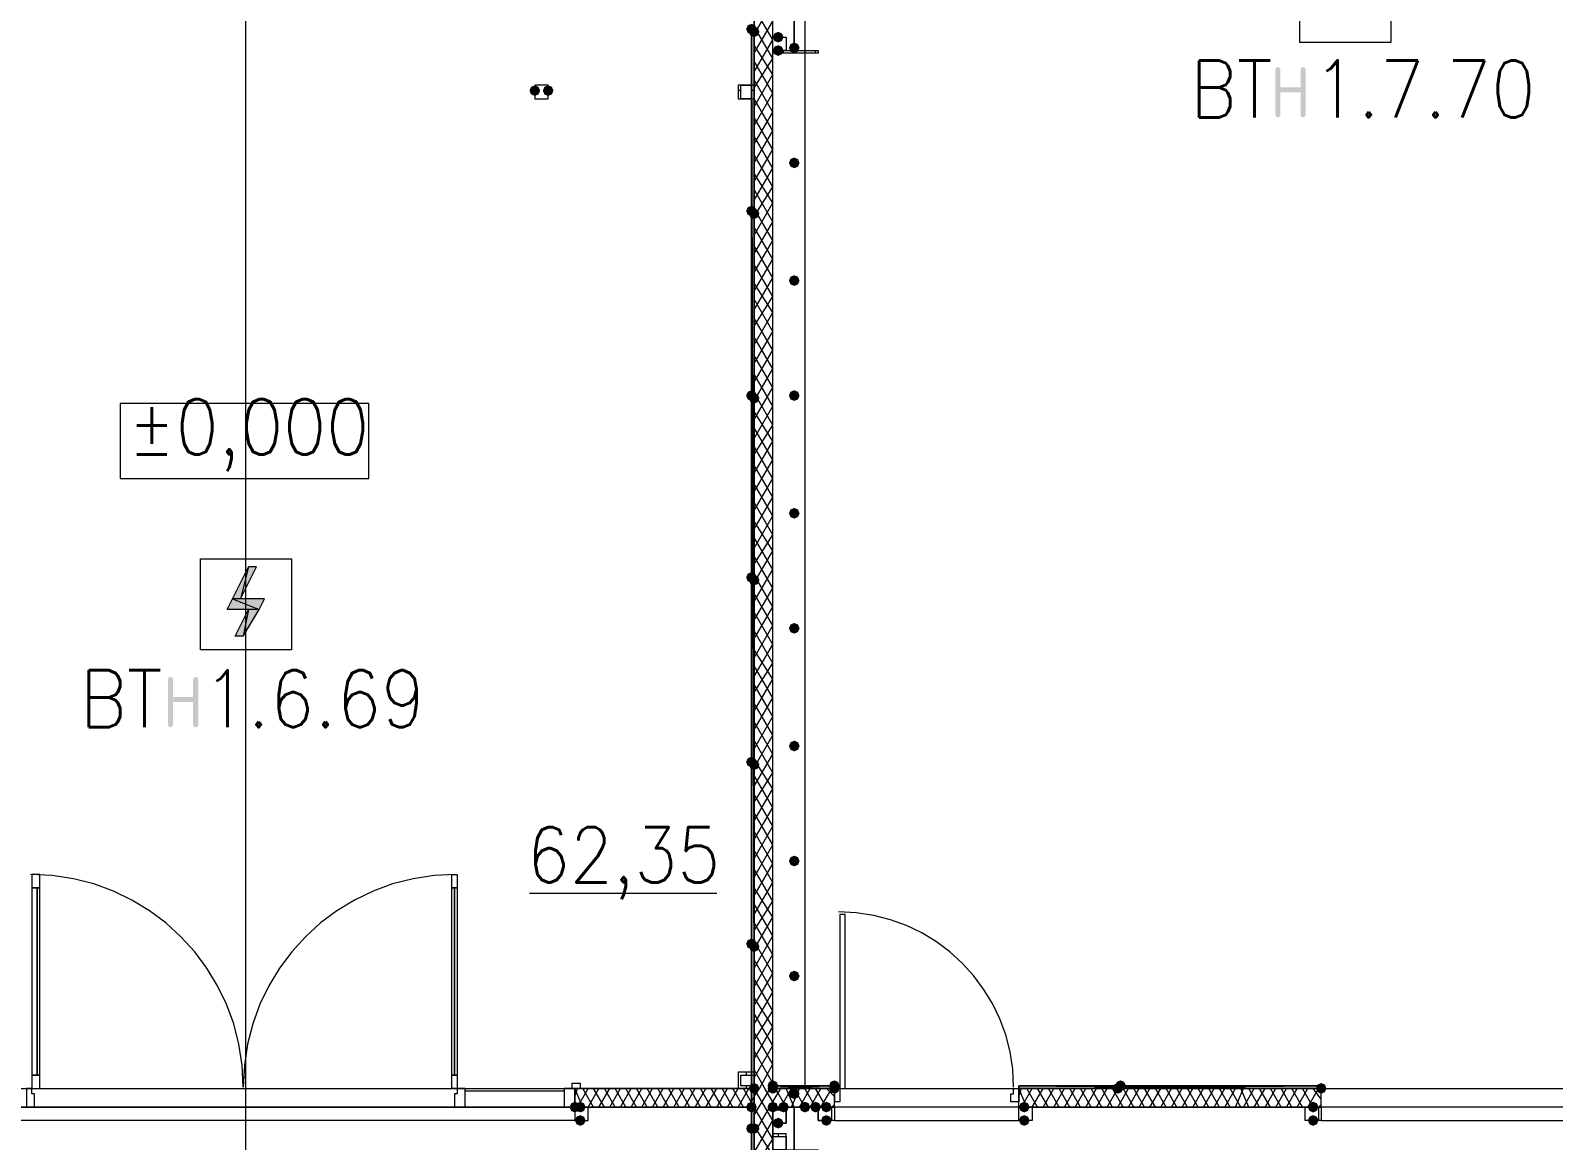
# Model space of a CAD drawing. Header units: millimetres. Extents: x 0 to 420, y 0 to 297.
# Drawn here: x 240.43 to 264.54, y 186.88 to 204.45 of the extents above; entities that cross this region are included whole.
import ezdxf

# ---------------------------------------------------------------- set-up
doc = ezdxf.new("R2010")
doc.units = ezdxf.units.MM
doc.styles.get("Standard").update_dxf_attribs({"font": 'STANDARD'})

msp = doc.modelspace()

# ---------------------------------------------------------------- hatches: boundary and pattern name
for color, points in [(254, [(251.925667, 204.47), (251.900796, 204.410204), (251.841, 204.385333), (251.781204, 204.410204), (251.756333, 204.47), (251.781204, 204.529796), (251.841, 204.554667), (251.900796, 204.529796)]), (254, [(251.968, 204.427667), (251.943129, 204.367871), (251.883333, 204.343), (251.823537, 204.367871), (251.798667, 204.427667), (251.823537, 204.487462), (251.883333, 204.512333), (251.943129, 204.487463)]), (7, [(252.349, 204.343), (252.324129, 204.283204), (252.264333, 204.258333), (252.204538, 204.283204), (252.179667, 204.343), (252.204537, 204.402796), (252.264333, 204.427667), (252.324129, 204.402796)]), (7, [(252.349, 204.131333), (252.324129, 204.071537), (252.264333, 204.046667), (252.204538, 204.071537), (252.179667, 204.131333), (252.204537, 204.191129), (252.264333, 204.216), (252.324129, 204.191129)]), (7, [(252.603, 204.173667), (252.578129, 204.113871), (252.518333, 204.089), (252.458537, 204.113871), (252.433667, 204.173667), (252.458537, 204.233462), (252.518333, 204.258333), (252.578129, 204.233463)]), (7, [(260.133042, 203.112687), (260.133042, 203.829267), (260.143032, 203.859032), (260.17328, 203.868954), (260.203046, 203.859032), (260.212968, 203.829267), (260.212968, 203.550352), (260.531019, 203.550352), (260.531019, 203.829267), (260.540941, 203.859032), (260.570707, 203.868954), (260.600748, 203.859032), (260.610945, 203.829267), (260.610945, 203.112687), (260.600748, 203.082921), (260.570707, 203.072999), (260.540941, 203.082921), (260.531019, 203.112687), (260.531019, 203.470977), (260.212968, 203.470977), (260.212968, 203.112687), (260.203046, 203.082921), (260.17328, 203.072999), (260.143032, 203.082921)]), (7, [(248.496667, 203.496333), (248.471796, 203.436537), (248.412, 203.411667), (248.352204, 203.436537), (248.327333, 203.496333), (248.352204, 203.556129), (248.412, 203.581), (248.471796, 203.556129)]), (7, [(248.708333, 203.496333), (248.683462, 203.436537), (248.623667, 203.411667), (248.563871, 203.436537), (248.539, 203.496333), (248.563871, 203.556129), (248.623667, 203.581), (248.683462, 203.556129)]), (7, [(252.603, 202.353333), (252.578129, 202.293537), (252.518333, 202.268667), (252.458537, 202.293537), (252.433667, 202.353333), (252.458537, 202.413129), (252.518333, 202.438), (252.578129, 202.413129)]), (254, [(251.925667, 201.591333), (251.900796, 201.531537), (251.841, 201.506667), (251.781204, 201.531537), (251.756333, 201.591333), (251.781204, 201.651129), (251.841, 201.676), (251.900796, 201.651129)]), (254, [(251.968, 201.549), (251.943129, 201.489204), (251.883333, 201.464333), (251.823537, 201.489204), (251.798667, 201.549), (251.823537, 201.608796), (251.883333, 201.633667), (251.943129, 201.608796)]), (7, [(252.603, 200.490667), (252.578129, 200.430871), (252.518333, 200.406), (252.458537, 200.430871), (252.433667, 200.490667), (252.458537, 200.550462), (252.518333, 200.575333), (252.578129, 200.550463)]), (254, [(251.925667, 198.670333), (251.900796, 198.610537), (251.841, 198.585667), (251.781204, 198.610537), (251.756333, 198.670333), (251.781204, 198.730129), (251.841, 198.755), (251.900796, 198.730129)]), (254, [(251.968, 198.628), (251.943129, 198.568204), (251.883333, 198.543333), (251.823537, 198.568204), (251.798667, 198.628), (251.823537, 198.687796), (251.883333, 198.712667), (251.943129, 198.687796)]), (7, [(252.603, 198.670333), (252.578129, 198.610537), (252.518333, 198.585667), (252.458537, 198.610537), (252.433667, 198.670333), (252.458537, 198.730129), (252.518333, 198.755), (252.578129, 198.730129)]), (7, [(252.603, 196.807667), (252.578129, 196.747871), (252.518333, 196.723), (252.458537, 196.747871), (252.433667, 196.807667), (252.458537, 196.867462), (252.518333, 196.892333), (252.578129, 196.867463)]), (254, [(251.925667, 195.791667), (251.900796, 195.731871), (251.841, 195.707), (251.781204, 195.731871), (251.756333, 195.791667), (251.781204, 195.851462), (251.841, 195.876333), (251.900796, 195.851463)]), (254, [(251.968, 195.749333), (251.943129, 195.689537), (251.883333, 195.664667), (251.823537, 195.689537), (251.798667, 195.749333), (251.823537, 195.809129), (251.883333, 195.834), (251.943129, 195.809129)]), (7, [(252.603, 194.987333), (252.578129, 194.927537), (252.518333, 194.902667), (252.458537, 194.927537), (252.433667, 194.987333), (252.458537, 195.047129), (252.518333, 195.072), (252.578129, 195.047129)]), (7, [(242.607041, 193.460687), (242.607041, 194.177267), (242.617032, 194.207032), (242.64728, 194.216954), (242.677046, 194.207032), (242.686968, 194.177267), (242.686968, 193.898352), (243.005019, 193.898352), (243.005019, 194.177267), (243.014941, 194.207032), (243.044706, 194.216954), (243.074747, 194.207032), (243.084945, 194.177267), (243.084945, 193.460687), (243.074747, 193.430921), (243.044706, 193.420999), (243.014941, 193.430921), (243.005019, 193.460687), (243.005019, 193.818977), (242.686968, 193.818977), (242.686968, 193.460687), (242.677046, 193.430921), (242.64728, 193.420999), (242.617032, 193.430921)]), (7, [(252.603, 193.124667), (252.578129, 193.064871), (252.518333, 193.04), (252.458537, 193.064871), (252.433667, 193.124667), (252.458537, 193.184462), (252.518333, 193.209333), (252.578129, 193.184463)]), (254, [(251.925667, 192.870667), (251.900796, 192.810871), (251.841, 192.786), (251.781204, 192.810871), (251.756333, 192.870667), (251.781204, 192.930462), (251.841, 192.955333), (251.900796, 192.930463)]), (254, [(251.968, 192.828333), (251.943129, 192.768537), (251.883333, 192.743667), (251.823537, 192.768537), (251.798667, 192.828333), (251.823537, 192.888129), (251.883333, 192.913), (251.943129, 192.888129)]), (7, [(252.603, 191.304333), (252.578129, 191.244537), (252.518333, 191.219667), (252.458537, 191.244537), (252.433667, 191.304333), (252.458537, 191.364129), (252.518333, 191.389), (252.578129, 191.364129)]), (254, [(251.925667, 189.992), (251.900796, 189.932204), (251.841, 189.907333), (251.781204, 189.932204), (251.756333, 189.992), (251.781204, 190.051796), (251.841, 190.076667), (251.900796, 190.051796)]), (254, [(251.968, 189.949667), (251.943129, 189.889871), (251.883333, 189.865), (251.823537, 189.889871), (251.798667, 189.949667), (251.823537, 190.009462), (251.883333, 190.034333), (251.943129, 190.009463)]), (7, [(252.603, 189.484), (252.578129, 189.424204), (252.518333, 189.399333), (252.458537, 189.424204), (252.433667, 189.484), (252.458537, 189.543796), (252.518333, 189.568667), (252.578129, 189.543796)]), (7, [(251.968, 187.706), (251.943129, 187.646204), (251.883333, 187.621333), (251.823537, 187.646204), (251.798667, 187.706), (251.823537, 187.765796), (251.883333, 187.790667), (251.943129, 187.765796)]), (254, [(252.264333, 187.748333), (252.239463, 187.688538), (252.179667, 187.663667), (252.119871, 187.688538), (252.095, 187.748333), (252.119871, 187.808129), (252.179667, 187.833), (252.239462, 187.808129)]), (254, [(252.264333, 187.748333), (252.239463, 187.688538), (252.179667, 187.663667), (252.119871, 187.688538), (252.095, 187.748333), (252.119871, 187.808129), (252.179667, 187.833), (252.239462, 187.808129)]), (254, [(252.264333, 187.706), (252.239463, 187.646204), (252.179667, 187.621333), (252.119871, 187.646204), (252.095, 187.706), (252.119871, 187.765796), (252.179667, 187.790667), (252.239462, 187.765796)]), (254, [(253.238, 187.748333), (253.213129, 187.688538), (253.153333, 187.663667), (253.093538, 187.688538), (253.068667, 187.748333), (253.093537, 187.808129), (253.153333, 187.833), (253.213129, 187.808129)]), (254, [(253.238, 187.706), (253.213129, 187.646204), (253.153333, 187.621333), (253.093538, 187.646204), (253.068667, 187.706), (253.093537, 187.765796), (253.153333, 187.790667), (253.213129, 187.765796)]), (254, [(257.725333, 187.706), (257.700462, 187.646204), (257.640667, 187.621333), (257.580871, 187.646204), (257.556, 187.706), (257.580871, 187.765796), (257.640667, 187.790667), (257.700462, 187.765796)]), (254, [(257.767667, 187.748333), (257.742796, 187.688538), (257.683, 187.663667), (257.623204, 187.688538), (257.598333, 187.748333), (257.623204, 187.808129), (257.683, 187.833), (257.742796, 187.808129)]), (254, [(260.942667, 187.706), (260.917796, 187.646204), (260.858, 187.621333), (260.798204, 187.646204), (260.773333, 187.706), (260.798204, 187.765796), (260.858, 187.790667), (260.917796, 187.765796)]), (7, [(252.603, 187.621333), (252.578129, 187.561537), (252.518333, 187.536667), (252.458537, 187.561537), (252.433667, 187.621333), (252.458537, 187.681129), (252.518333, 187.706), (252.578129, 187.681129)]), (254, [(249.131667, 187.409667), (249.106796, 187.349871), (249.047, 187.325), (248.987204, 187.349871), (248.962333, 187.409667), (248.987204, 187.469462), (249.047, 187.494333), (249.106796, 187.469463)]), (7, [(249.216333, 187.409667), (249.191462, 187.349871), (249.131667, 187.325), (249.071871, 187.349871), (249.047, 187.409667), (249.071871, 187.469462), (249.131667, 187.494333), (249.191462, 187.469463)]), (254, [(251.925667, 187.409667), (251.900796, 187.349871), (251.841, 187.325), (251.781204, 187.349871), (251.756333, 187.409667), (251.781204, 187.469462), (251.841, 187.494333), (251.900796, 187.469463)]), (254, [(251.925667, 187.409667), (251.900796, 187.349871), (251.841, 187.325), (251.781204, 187.349871), (251.756333, 187.409667), (251.781204, 187.469462), (251.841, 187.494333), (251.900796, 187.469463)]), (7, [(252.264333, 187.409667), (252.239463, 187.349871), (252.179667, 187.325), (252.119871, 187.349871), (252.095, 187.409667), (252.119871, 187.469462), (252.179667, 187.494333), (252.239462, 187.469463)]), (7, [(252.433667, 187.409667), (252.408796, 187.349871), (252.349, 187.325), (252.289204, 187.349871), (252.264333, 187.409667), (252.289204, 187.469462), (252.349, 187.494333), (252.408796, 187.469463)]), (7, [(252.772333, 187.409667), (252.747462, 187.349871), (252.687667, 187.325), (252.627871, 187.349871), (252.603, 187.409667), (252.627871, 187.469462), (252.687667, 187.494333), (252.747462, 187.469463)]), (7, [(252.941667, 187.409667), (252.916796, 187.349871), (252.857, 187.325), (252.797204, 187.349871), (252.772333, 187.409667), (252.797204, 187.469462), (252.857, 187.494333), (252.916796, 187.469463)]), (7, [(253.111, 187.409667), (253.086129, 187.349871), (253.026333, 187.325), (252.966538, 187.349871), (252.941667, 187.409667), (252.966537, 187.469462), (253.026333, 187.494333), (253.086129, 187.469463)]), (7, [(256.243667, 187.409667), (256.218796, 187.349871), (256.159, 187.325), (256.099204, 187.349871), (256.074333, 187.409667), (256.099204, 187.469462), (256.159, 187.494333), (256.218796, 187.469463)]), (7, [(260.815667, 187.409667), (260.790796, 187.349871), (260.731, 187.325), (260.671204, 187.349871), (260.646333, 187.409667), (260.671204, 187.469462), (260.731, 187.494333), (260.790796, 187.469463)]), (7, [(249.216333, 187.198), (249.191462, 187.138204), (249.131667, 187.113333), (249.071871, 187.138204), (249.047, 187.198), (249.071871, 187.257796), (249.131667, 187.282667), (249.191462, 187.257796)]), (254, [(251.925667, 187.071), (251.900796, 187.011204), (251.841, 186.986333), (251.781204, 187.011204), (251.756333, 187.071), (251.781204, 187.130796), (251.841, 187.155667), (251.900796, 187.130796)]), (254, [(251.968, 187.071), (251.943129, 187.011204), (251.883333, 186.986333), (251.823537, 187.011204), (251.798667, 187.071), (251.823537, 187.130796), (251.883333, 187.155667), (251.943129, 187.130796)]), (7, [(252.349, 187.155667), (252.324129, 187.095871), (252.264333, 187.071), (252.204538, 187.095871), (252.179667, 187.155667), (252.204537, 187.215462), (252.264333, 187.240333), (252.324129, 187.215463)]), (7, [(253.111, 187.198), (253.086129, 187.138204), (253.026333, 187.113333), (252.966538, 187.138204), (252.941667, 187.198), (252.966537, 187.257796), (253.026333, 187.282667), (253.086129, 187.257796)]), (7, [(256.243667, 187.198), (256.218796, 187.138204), (256.159, 187.113333), (256.099204, 187.138204), (256.074333, 187.198), (256.099204, 187.257796), (256.159, 187.282667), (256.218796, 187.257796)]), (7, [(260.815667, 187.198), (260.790796, 187.138204), (260.731, 187.113333), (260.671204, 187.138204), (260.646333, 187.198), (260.671204, 187.257796), (260.731, 187.282667), (260.790796, 187.257796)])]:
    msp.add_hatch(color=color).paths.add_polyline_path(points, flags=0)
h = msp.add_hatch(color=7)
h.paths.add_polyline_path([(251.883333, 204.427667), (251.841, 204.427667), (251.883333, 187.071)], flags=0)
h.paths.add_polyline_path([(251.841, 204.427667), (251.883333, 187.071), (251.841, 187.071)], flags=0)
h = msp.add_hatch(color=1)
h.paths.add_polyline_path([(244.009334, 195.960999), (243.882334, 195.960999), (243.755334, 195.452999)], flags=0)
h.paths.add_polyline_path([(243.882334, 195.960999), (243.755334, 195.452999), (243.628334, 195.452999)], flags=0)
h = msp.add_hatch(color=1)
h.paths.add_polyline_path([(244.136334, 195.452999), (243.628334, 195.452999), (244.051667, 195.283666)], flags=0)
h.paths.add_polyline_path([(243.628334, 195.452999), (244.051667, 195.283666), (243.543667, 195.283666)], flags=0)
h = msp.add_hatch(color=1)
h.paths.add_polyline_path([(244.051667, 195.283666), (243.882334, 195.283666), (243.797667, 194.860333)], flags=0)
h.paths.add_polyline_path([(243.882334, 195.283666), (243.797667, 194.860333), (243.670667, 194.860333)], flags=0)
h = msp.add_hatch(color=7)
h.paths.add_polyline_path([(253.153333, 187.748333), (252.179667, 187.748333), (253.153333, 187.706)], flags=0)
h.paths.add_polyline_path([(252.179667, 187.748333), (253.153333, 187.706), (252.179667, 187.706)], flags=0)
h = msp.add_hatch(color=7)
h.paths.add_polyline_path([(260.858, 187.748333), (256.074333, 187.748333), (260.858, 187.706)], flags=0)
h.paths.add_polyline_path([(256.074333, 187.748333), (260.858, 187.706), (256.074333, 187.706)], flags=0)
h = msp.add_hatch(color=7)
h.paths.add_polyline_path([(249.047, 187.409667), (251.841, 187.409667)], flags=0)
h.paths.add_polyline_path([(251.841, 187.409667), (249.047, 187.409667)], flags=0)
h = msp.add_hatch(color=7)
h.paths.add_polyline_path([(251.883333, 187.071), (251.841, 187.071), (251.883333, 169.672)], flags=0)
h.paths.add_polyline_path([(251.841, 187.071), (251.883333, 169.672), (251.841, 169.672)], flags=0)

# ---------------------------------------------------------------- linework, layer by layer
at = {"color": 8, "lineweight": 0}
for points in [[(239.268, 196.638333), (239.268, 187.706), (251.883333, 187.706), (251.883333, 222.207667), (235.796667, 222.207667), (235.796667, 196.638333)], [(251.883333, 187.409667), (235.796667, 187.409667), (235.796667, 140.335), (251.883333, 140.335)]]:
    msp.add_lwpolyline(points, close=True, dxfattribs=at)
at = {"color": 7, "lineweight": 0}
for points in [[(251.883333, 222.207667), (251.883333, 187.706)], [(252.179667, 187.706), (252.179667, 222.207667)], [(251.883333, 204.385333), (252.179667, 204.893333)], [(252.179667, 204.300667), (251.883333, 204.808667)], [(252.518333, 204.089), (252.518333, 204.808667)], [(251.841, 204.427667), (251.841, 187.071), (251.841, 204.427667), (251.883333, 187.071)], [(251.883333, 204.089), (252.179667, 204.597)], [(252.179667, 204.004333), (251.883333, 204.512333)], [(251.883333, 203.792667), (252.179667, 204.300667)], [(252.179667, 203.750333), (251.883333, 204.216)], [(251.883333, 203.538667), (252.179667, 204.004333)], [(252.179667, 203.454), (251.883333, 203.962)], [(252.179667, 204.089), (252.179667, 204.131333)], [(252.349, 204.089), (252.349, 204.131333)], [(252.687667, 204.089), (252.687667, 204.131333)], [(252.857, 204.089), (252.857, 204.131333)], [(251.883333, 203.242333), (252.179667, 203.750333)], [(251.671667, 203.496333), (251.629333, 203.496333)], [(251.883333, 203.496333), (251.841, 203.496333)], [(252.179667, 203.157667), (251.883333, 203.665667)], [(251.883333, 202.946), (252.179667, 203.454)], [(252.179667, 202.861333), (251.883333, 203.369333)], [(251.883333, 202.649667), (252.179667, 203.157667)], [(252.179667, 202.565), (251.883333, 203.073)], [(251.883333, 202.353333), (252.179667, 202.861333)], [(252.179667, 202.268667), (251.883333, 202.776667)], [(251.883333, 202.057), (252.179667, 202.565)], [(252.179667, 201.972333), (251.883333, 202.480333)], [(251.883333, 201.760667), (252.179667, 202.268667)], [(252.179667, 201.718333), (251.883333, 202.184)], [(251.883333, 201.506667), (252.179667, 201.972333)], [(252.179667, 201.422), (251.883333, 201.93)], [(251.883333, 201.210333), (252.179667, 201.718333)], [(252.179667, 201.125667), (251.883333, 201.633667)], [(251.883333, 200.914), (252.179667, 201.422)], [(252.179667, 200.829333), (251.883333, 201.337333)], [(251.883333, 200.617667), (252.179667, 201.125667)], [(252.179667, 200.533), (251.883333, 201.041)], [(251.883333, 200.321333), (252.179667, 200.829333)], [(252.179667, 200.236667), (251.883333, 200.744667)], [(251.883333, 200.025), (252.179667, 200.533)], [(252.179667, 199.982667), (251.883333, 200.448333)], [(251.883333, 199.771), (252.179667, 200.236667)], [(252.179667, 199.686333), (251.883333, 200.194333)], [(251.883333, 199.474667), (252.179667, 199.982667)], [(252.179667, 199.39), (251.883333, 199.898)], [(251.883333, 199.178333), (252.179667, 199.686333)], [(252.179667, 199.093667), (251.883333, 199.601667)], [(251.883333, 198.882), (252.179667, 199.39)], [(252.179667, 198.797333), (251.883333, 199.305333)], [(251.883333, 198.585667), (252.179667, 199.093667)], [(252.179667, 198.501), (251.883333, 199.009)], [(251.883333, 198.289333), (252.179667, 198.797333)], [(252.179667, 198.204667), (251.883333, 198.712667)], [(251.883333, 197.993), (252.179667, 198.501)], [(252.179667, 197.950667), (251.883333, 198.416333)], [(251.883333, 197.739), (252.179667, 198.204667)], [(252.179667, 197.654333), (251.883333, 198.162333)], [(251.883333, 197.442667), (252.179667, 197.950667)], [(252.179667, 197.358), (251.883333, 197.866)], [(251.883333, 197.146333), (252.179667, 197.654333)], [(252.179667, 197.061667), (251.883333, 197.569667)], [(251.883333, 196.85), (252.179667, 197.358)], [(252.179667, 196.765333), (251.883333, 197.273333)], [(251.883333, 196.553667), (252.179667, 197.061667)], [(252.179667, 196.469), (251.883333, 196.977)], [(251.883333, 196.257333), (252.179667, 196.765333)], [(252.179667, 196.215), (251.883333, 196.680667)], [(251.883333, 196.003333), (252.179667, 196.469)], [(252.179667, 195.918667), (251.883333, 196.426667)], [(243.120334, 196.087999), (244.559667, 196.087999)], [(251.883333, 195.707), (252.179667, 196.215)], [(252.179667, 195.622333), (251.883333, 196.130333)], [(251.883333, 195.410667), (252.179667, 195.918667)], [(252.179667, 195.326), (251.883333, 195.834)], [(251.883333, 195.114333), (252.179667, 195.622333)], [(252.179667, 195.029667), (251.883333, 195.537667)], [(251.883333, 194.818), (252.179667, 195.326)], [(252.179667, 194.733333), (251.883333, 195.241333)], [(251.883333, 194.521667), (252.179667, 195.029667)], [(252.179667, 194.437), (251.883333, 194.945)], [(251.883333, 194.225333), (252.179667, 194.733333)], [(252.179667, 194.183), (251.883333, 194.648667)], [(251.883333, 193.971333), (252.179667, 194.437)], [(252.179667, 193.886667), (251.883333, 194.394667)], [(251.883333, 193.675), (252.179667, 194.183)], [(252.179667, 193.590333), (251.883333, 194.098333)], [(251.883333, 193.378667), (252.179667, 193.886667)], [(252.179667, 193.294), (251.883333, 193.802)], [(251.883333, 193.082333), (252.179667, 193.590333)], [(252.179667, 192.997667), (251.883333, 193.505667)], [(251.883333, 192.786), (252.179667, 193.294)], [(252.179667, 192.701333), (251.883333, 193.209333)], [(251.883333, 192.489667), (252.179667, 192.997667)], [(252.179667, 192.447333), (251.883333, 192.913)], [(251.883333, 192.235667), (252.179667, 192.701333)], [(252.179667, 192.151), (251.883333, 192.659)], [(251.883333, 191.939333), (252.179667, 192.447333)], [(252.179667, 191.854667), (251.883333, 192.362667)], [(251.883333, 191.643), (252.179667, 192.151)], [(252.179667, 191.558333), (251.883333, 192.066333)], [(251.883333, 191.346667), (252.179667, 191.854667)], [(252.179667, 191.262), (251.883333, 191.77)], [(251.883333, 191.050333), (252.179667, 191.558333)], [(252.179667, 190.965667), (251.883333, 191.473667)], [(251.883333, 190.754), (252.179667, 191.262)], [(252.179667, 190.669333), (251.883333, 191.177333)], [(243.797667, 187.727167), (243.780291, 188.071272), (243.729292, 188.405437), (243.646362, 188.727969), (243.533191, 189.037178), (243.391472, 189.331371), (243.222896, 189.608856), (243.029155, 189.867944), (242.81194, 190.10694), (242.572944, 190.324155), (242.313856, 190.517896), (242.036371, 190.686472), (241.742178, 190.828191), (241.432969, 190.941362), (241.110437, 191.024292), (240.776272, 191.075291), (240.432167, 191.092667)], [(247.163167, 191.092667), (246.819061, 191.075291), (246.484897, 191.024292), (246.162364, 190.941362), (245.853156, 190.828191), (245.558963, 190.686472), (245.281477, 190.517896), (245.02239, 190.324155), (244.783393, 190.10694), (244.566178, 189.867944), (244.372437, 189.608856), (244.203861, 189.331371), (244.062142, 189.037178), (243.948972, 188.727969), (243.866041, 188.405437), (243.815042, 188.071272), (243.797667, 187.727167)], [(251.883333, 190.457667), (252.179667, 190.965667)], [(240.538, 190.881), (240.538, 187.917667)], [(247.142, 190.881), (247.142, 187.917667)], [(248.327333, 190.796333), (251.290667, 190.796333)], [(252.179667, 190.415333), (251.883333, 190.881)], [(251.883333, 190.203667), (252.179667, 190.669333)], [(252.179667, 190.119), (251.883333, 190.627)], [(255.989667, 187.727167), (255.975351, 188.010675), (255.933333, 188.285994), (255.865007, 188.551728), (255.771766, 188.806485), (255.655004, 189.04887), (255.516114, 189.277491), (255.356491, 189.490952), (255.177528, 189.687861), (254.980619, 189.866824), (254.767157, 190.026448), (254.538537, 190.165337), (254.296151, 190.282099), (254.041395, 190.37534), (253.77566, 190.443666), (253.500342, 190.485684), (253.216833, 190.5)], [(251.883333, 189.907333), (252.179667, 190.415333)], [(252.179667, 189.822667), (251.883333, 190.330667)], [(251.883333, 189.611), (252.179667, 190.119)], [(252.179667, 189.526333), (251.883333, 190.034333)], [(251.883333, 189.314667), (252.179667, 189.822667)], [(252.179667, 189.23), (251.883333, 189.738)], [(251.883333, 189.018333), (252.179667, 189.526333)], [(252.179667, 188.933667), (251.883333, 189.441667)], [(251.883333, 188.722), (252.179667, 189.23)], [(252.179667, 188.679667), (251.883333, 189.145333)], [(251.883333, 188.468), (252.179667, 188.933667)], [(252.179667, 188.383333), (251.883333, 188.891333)], [(251.883333, 188.171667), (252.179667, 188.679667)], [(252.179667, 188.087), (251.883333, 188.595)], [(251.883333, 187.875333), (252.179667, 188.383333)], [(252.179667, 187.790667), (251.883333, 188.298667)], [(251.968, 187.706), (252.179667, 188.087)], [(251.756333, 187.96), (251.756333, 187.917667)], [(252.052667, 187.706), (251.883333, 188.002333)], [(252.137333, 187.706), (252.179667, 187.790667)], [(248.877667, 187.663667), (247.311333, 187.663667)], [(249.047, 187.579), (249.089333, 187.706)], [(249.174, 187.409667), (249.047, 187.706)], [(249.047, 187.409667), (249.047, 187.706), (249.131667, 187.706)], [(251.883333, 187.706), (249.047, 187.706)], [(249.089333, 187.409667), (249.258667, 187.706)], [(249.343333, 187.409667), (249.174, 187.706)], [(249.258667, 187.409667), (249.428, 187.706)], [(249.512667, 187.409667), (249.343333, 187.706)], [(249.428, 187.409667), (249.597333, 187.706)], [(249.682, 187.409667), (249.512667, 187.706)], [(249.597333, 187.409667), (249.766667, 187.706)], [(249.851333, 187.409667), (249.682, 187.706)], [(249.766667, 187.409667), (249.936, 187.706)], [(250.020667, 187.409667), (249.851333, 187.706)], [(249.936, 187.409667), (250.105333, 187.706)], [(250.19, 187.409667), (250.020667, 187.706)], [(250.105333, 187.409667), (250.274667, 187.706)], [(250.359333, 187.409667), (250.19, 187.706)], [(250.274667, 187.409667), (250.444, 187.706)], [(250.528667, 187.409667), (250.359333, 187.706)], [(250.444, 187.409667), (250.613333, 187.706)], [(250.698, 187.409667), (250.528667, 187.706)], [(250.613333, 187.409667), (250.782667, 187.706)], [(250.867333, 187.409667), (250.698, 187.706)], [(250.782667, 187.409667), (250.952, 187.706)], [(251.036667, 187.409667), (250.867333, 187.706)], [(250.952, 187.409667), (251.121333, 187.706)], [(251.206, 187.409667), (251.036667, 187.706)], [(251.121333, 187.409667), (251.290667, 187.706)], [(251.375333, 187.409667), (251.206, 187.706)], [(251.290667, 187.409667), (251.46, 187.706)], [(251.544667, 187.409667), (251.375333, 187.706)], [(251.46, 187.409667), (251.629333, 187.706)], [(251.714, 187.409667), (251.544667, 187.706)], [(251.629333, 187.409667), (251.798667, 187.706)], [(251.883333, 187.409667), (251.714, 187.706)], [(251.756333, 187.748333), (251.756333, 187.706)], [(251.798667, 187.409667), (251.883333, 187.579)], [(251.883333, 187.579), (251.968, 187.706)], [(251.883333, 187.282667), (252.137333, 187.706)], [(252.179667, 187.198), (251.883333, 187.706)], [(252.179667, 187.494333), (252.052667, 187.706)], [(253.153333, 187.748333), (252.179667, 187.748333), (253.153333, 187.748333), (252.179667, 187.706)], [(252.179667, 187.494333), (252.306667, 187.706)], [(253.153333, 187.706), (252.179667, 187.706)], [(252.391333, 187.409667), (252.222, 187.706)], [(252.306667, 187.409667), (252.476, 187.706)], [(252.518333, 187.409667), (252.391333, 187.706)], [(252.476, 187.409667), (252.603, 187.706)], [(252.687667, 187.409667), (252.518333, 187.706)], [(252.603, 187.409667), (252.772333, 187.706)], [(252.857, 187.409667), (252.687667, 187.706)], [(252.772333, 187.409667), (252.941667, 187.706)], [(253.026333, 187.409667), (252.857, 187.706)], [(252.941667, 187.409667), (253.111, 187.706)], [(253.153333, 187.579), (253.026333, 187.706)], [(253.153333, 187.409667), (253.153333, 187.494333), (253.153333, 187.706)], [(260.858, 187.706), (256.074333, 187.706), (260.858, 187.748333), (256.074333, 187.748333)], [(256.074333, 187.579), (256.116667, 187.706)], [(256.201333, 187.409667), (256.074333, 187.706)], [(256.074333, 187.409667), (256.074333, 187.494333), (256.074333, 187.706)], [(260.858, 187.706), (256.074333, 187.706)], [(256.116667, 187.409667), (256.286, 187.706)], [(256.370667, 187.409667), (256.201333, 187.706)], [(256.286, 187.409667), (256.455333, 187.706)], [(256.54, 187.409667), (256.370667, 187.706)], [(256.455333, 187.409667), (256.624667, 187.706)], [(256.709333, 187.409667), (256.54, 187.706)], [(256.624667, 187.409667), (256.794, 187.706)], [(256.878667, 187.409667), (256.709333, 187.706)], [(256.794, 187.409667), (256.963333, 187.706)], [(257.048, 187.409667), (256.878667, 187.706)], [(256.963333, 187.409667), (257.132667, 187.706)], [(257.217333, 187.409667), (257.048, 187.706)], [(257.132667, 187.409667), (257.302, 187.706)], [(257.386667, 187.409667), (257.217333, 187.706)], [(257.302, 187.409667), (257.471333, 187.706)], [(257.556, 187.409667), (257.386667, 187.706)], [(257.471333, 187.409667), (257.640667, 187.706)], [(257.725333, 187.409667), (257.556, 187.706)], [(257.640667, 187.409667), (257.81, 187.706)], [(257.894667, 187.409667), (257.725333, 187.706)], [(257.81, 187.409667), (257.979333, 187.706)], [(258.064, 187.409667), (257.894667, 187.706)], [(257.979333, 187.409667), (258.148667, 187.706)], [(258.233333, 187.409667), (258.064, 187.706)], [(258.148667, 187.409667), (258.318, 187.706)], [(258.402667, 187.409667), (258.233333, 187.706)], [(258.318, 187.409667), (258.487333, 187.706)], [(258.572, 187.409667), (258.402667, 187.706)], [(258.487333, 187.409667), (258.656667, 187.706)], [(258.741333, 187.409667), (258.572, 187.706)], [(258.656667, 187.409667), (258.826, 187.706)], [(258.910667, 187.409667), (258.741333, 187.706)], [(258.826, 187.409667), (258.995333, 187.706)], [(259.08, 187.409667), (258.910667, 187.706)], [(258.995333, 187.409667), (259.164667, 187.706)], [(259.249333, 187.409667), (259.08, 187.706)], [(259.164667, 187.409667), (259.334, 187.706)], [(259.418667, 187.409667), (259.249333, 187.706)], [(259.334, 187.409667), (259.503333, 187.706)], [(259.588, 187.409667), (259.418667, 187.706)], [(259.503333, 187.409667), (259.630333, 187.706)], [(259.715, 187.409667), (259.588, 187.706)], [(259.630333, 187.409667), (259.799667, 187.706)], [(259.884333, 187.409667), (259.715, 187.706)], [(259.799667, 187.409667), (259.969, 187.706)], [(260.053667, 187.409667), (259.884333, 187.706)], [(259.969, 187.409667), (260.138333, 187.706)], [(260.223, 187.409667), (260.053667, 187.706)], [(260.138333, 187.409667), (260.307667, 187.706)], [(260.392333, 187.409667), (260.223, 187.706)], [(260.307667, 187.409667), (260.477, 187.706)], [(260.561667, 187.409667), (260.392333, 187.706)], [(260.477, 187.409667), (260.646333, 187.706)], [(260.731, 187.409667), (260.561667, 187.706)], [(260.646333, 187.409667), (260.815667, 187.706)], [(260.858, 187.536667), (260.731, 187.706)], [(260.858, 187.409667), (260.858, 187.706)], [(260.858, 187.409667), (260.858, 187.706)], [(238.633, 187.325), (238.633, 187.409667), (243.84, 187.409667)], [(243.84, 187.198), (238.633, 187.198), (238.633, 187.325)], [(243.84, 187.409667), (249.047, 187.409667), (249.047, 187.325)], [(249.047, 187.325), (249.047, 187.198), (243.84, 187.198)], [(248.877667, 187.409667), (247.311333, 187.409667)], [(249.047, 187.409667), (251.841, 187.409667), (249.047, 187.409667), (251.841, 187.409667)], [(249.047, 187.409667), (251.883333, 187.409667)], [(251.883333, 186.986333), (252.179667, 187.494333)], [(252.179667, 186.901667), (251.883333, 187.409667)], [(251.883333, 187.409667), (251.883333, 169.291)], [(252.222, 187.409667), (252.179667, 187.494333)], [(252.179667, 187.409667), (253.153333, 187.409667)], [(252.179667, 176.276), (252.179667, 187.409667)], [(252.264333, 187.409667), (252.264333, 187.367333)], [(252.518333, 186.69), (252.518333, 187.409667)], [(253.111, 187.409667), (253.153333, 187.452)], [(253.153333, 187.409667), (253.153333, 187.494333)], [(254.592667, 187.409667), (253.153333, 187.409667), (253.153333, 187.325)], [(253.153333, 187.325), (253.153333, 187.198), (254.592667, 187.198)], [(256.074333, 187.325), (256.074333, 187.409667), (254.592667, 187.409667)], [(254.592667, 187.198), (256.074333, 187.198), (256.074333, 187.325)], [(256.074333, 187.409667), (256.074333, 187.494333)], [(256.074333, 187.409667), (260.858, 187.409667)], [(260.815667, 187.409667), (260.858, 187.452)], [(263.017, 187.409667), (260.858, 187.409667), (260.858, 187.325)], [(260.858, 187.325), (260.858, 187.198), (263.017, 187.198)], [(265.176, 187.325), (265.176, 187.409667), (263.017, 187.409667)], [(263.017, 187.198), (265.176, 187.198), (265.176, 187.325)], [(251.841, 187.071), (251.841, 169.672), (251.841, 187.071), (251.883333, 169.672)], [(251.883333, 186.69), (252.179667, 187.198)], [(252.179667, 186.647667), (251.883333, 187.113333)], [(251.883333, 186.436), (252.179667, 186.901667)], [(252.264333, 186.986333), (252.264333, 186.944)]]:
    msp.add_lwpolyline(points, dxfattribs=at)
for points in [[(269.790333, 222.207667), (252.687667, 222.207667), (252.687667, 187.706), (269.790333, 187.706)], [(252.899333, 204.089), (252.179667, 204.089), (252.179667, 204.131333), (252.518333, 204.131333), (252.518333, 204.766333), (252.179667, 204.766333), (252.179667, 204.808667), (252.899333, 204.808667), (252.899333, 204.766333), (252.518333, 204.766333), (252.518333, 204.131333), (252.899333, 204.131333)], [(251.883333, 204.427667), (251.841, 204.427667), (251.883333, 187.071)], [(251.841, 204.427667), (251.883333, 187.071), (251.841, 187.071)], [(251.841, 204.427667), (251.841, 187.071), (251.883333, 187.071), (251.883333, 204.427667)], [(251.841, 204.427667), (251.841, 187.071), (251.883333, 187.071), (251.883333, 204.427667)], [(252.391333, 204.131333), (252.179667, 204.131333), (252.179667, 204.343), (252.391333, 204.343), (252.391333, 204.131333), (252.179667, 204.131333), (252.179667, 204.343), (252.391333, 204.343)], [(248.623667, 203.369333), (248.623667, 203.581), (248.412, 203.581), (248.412, 203.369333), (248.623667, 203.369333), (248.623667, 203.581), (248.412, 203.581), (248.412, 203.369333)], [(251.883333, 203.369333), (251.883333, 203.581), (251.629333, 203.581), (251.629333, 203.369333)], [(251.841, 203.369333), (251.671667, 203.369333), (251.671667, 203.581), (251.841, 203.581)], [(241.850333, 197.358), (245.787333, 197.358), (245.787333, 198.543333), (241.850333, 198.543333)], [(240.453333, 191.092667), (240.453333, 190.881), (240.580333, 190.881), (240.580333, 191.092667)], [(247.184333, 191.092667), (247.184333, 190.881), (247.099667, 190.881), (247.099667, 191.092667)], [(240.453333, 190.881), (240.453333, 187.917667), (240.538, 187.917667), (240.538, 190.881)], [(240.538, 190.881), (240.538, 187.917667), (240.580333, 187.917667), (240.580333, 190.881)], [(247.142, 190.881), (247.142, 187.917667), (247.099667, 187.917667), (247.099667, 190.881)], [(247.184333, 190.881), (247.184333, 187.917667), (247.142, 187.917667), (247.142, 190.881)], [(253.238, 190.457667), (253.238, 187.706), (253.322667, 187.706), (253.322667, 190.457667)], [(240.580333, 187.706), (240.580333, 187.917667), (240.453333, 187.917667), (240.453333, 187.706)], [(247.099667, 187.706), (247.099667, 187.917667), (247.184333, 187.917667), (247.184333, 187.706)], [(249.004667, 187.790667), (249.131667, 187.790667), (249.131667, 187.706), (249.004667, 187.706)], [(251.883333, 187.96), (251.629333, 187.96), (251.629333, 187.706), (251.883333, 187.706)], [(251.883333, 187.917667), (251.883333, 187.748333), (251.671667, 187.748333), (251.671667, 187.917667)], [(240.495667, 187.409667), (240.495667, 187.621333), (240.453333, 187.621333), (240.453333, 187.706), (240.368667, 187.706), (240.368667, 187.409667)], [(247.311333, 187.409667), (247.311333, 187.706), (247.184333, 187.706), (247.184333, 187.621333), (247.142, 187.621333), (247.142, 187.409667)], [(248.877667, 187.409667), (247.311333, 187.409667), (247.311333, 187.706), (248.877667, 187.706)], [(249.047, 187.706), (248.877667, 187.706), (248.877667, 187.409667), (249.047, 187.409667)], [(249.047, 187.409667), (249.047, 187.706)], [(249.131667, 187.706), (249.047, 187.706)], [(253.153333, 187.748333), (252.179667, 187.748333), (253.153333, 187.706)], [(252.179667, 187.748333), (253.153333, 187.706), (252.179667, 187.706)], [(253.153333, 187.748333), (252.179667, 187.748333), (252.179667, 187.706), (253.153333, 187.706)], [(253.153333, 187.748333), (252.179667, 187.748333), (252.179667, 187.706), (253.153333, 187.706)], [(253.153333, 187.494333), (253.153333, 187.706), (253.238, 187.706), (253.238, 187.621333), (253.238, 187.494333)], [(253.153333, 187.706), (253.153333, 187.494333)], [(255.947333, 187.494333), (255.947333, 187.621333), (255.989667, 187.621333), (255.989667, 187.706), (256.074333, 187.706), (256.074333, 187.494333)], [(260.858, 187.748333), (256.074333, 187.748333), (260.858, 187.706)], [(256.074333, 187.748333), (260.858, 187.706), (256.074333, 187.706)], [(256.074333, 187.706), (256.074333, 187.748333), (260.858, 187.748333), (260.858, 187.706), (256.074333, 187.706), (260.858, 187.706), (260.858, 187.748333), (256.074333, 187.748333)], [(256.074333, 187.706), (256.074333, 187.494333)], [(249.047, 187.409667), (251.841, 187.409667)], [(251.841, 187.409667), (249.047, 187.409667)], [(249.258667, 187.409667), (249.047, 187.409667), (249.047, 187.198), (249.258667, 187.198), (249.258667, 187.409667), (249.047, 187.409667), (249.047, 187.198), (249.258667, 187.198)], [(249.047, 187.409667), (251.841, 187.409667)], [(249.047, 187.409667), (251.841, 187.409667)], [(252.391333, 187.409667), (252.179667, 187.409667), (252.179667, 187.155667), (252.391333, 187.155667)], [(252.899333, 186.69), (252.179667, 186.69), (252.179667, 186.732333), (252.518333, 186.732333), (252.518333, 187.409667), (252.179667, 187.409667), (252.899333, 187.409667), (252.518333, 187.409667), (252.518333, 186.732333), (252.899333, 186.732333)], [(252.179667, 176.276), (269.790333, 176.276), (269.790333, 187.409667), (252.179667, 187.409667)], [(252.391333, 187.367333), (252.391333, 187.155667), (252.179667, 187.155667), (252.179667, 187.367333)], [(253.153333, 187.198), (252.899333, 187.198), (252.899333, 187.409667), (253.153333, 187.409667)], [(253.111, 187.198), (253.111, 187.409667), (252.899333, 187.409667), (252.899333, 187.198)], [(256.286, 187.198), (256.074333, 187.198), (256.074333, 187.409667), (256.286, 187.409667), (256.286, 187.198), (256.074333, 187.198), (256.074333, 187.409667), (256.286, 187.409667)], [(260.604, 187.409667), (260.815667, 187.409667), (260.815667, 187.198), (260.604, 187.198), (260.604, 187.409667), (260.858, 187.409667), (260.858, 187.198), (260.604, 187.198)], [(251.883333, 187.071), (251.841, 187.071), (251.883333, 169.672)], [(251.841, 187.071), (251.883333, 169.672), (251.841, 169.672)], [(251.841, 187.071), (251.841, 169.672), (251.883333, 169.672), (251.883333, 187.071)], [(251.841, 187.071), (251.841, 169.672), (251.883333, 169.672), (251.883333, 187.071)], [(252.391333, 186.986333), (252.179667, 186.986333), (252.179667, 186.732333), (252.391333, 186.732333)], [(252.391333, 186.944), (252.391333, 186.732333), (252.179667, 186.732333), (252.179667, 186.944)]]:
    msp.add_lwpolyline(points, close=True, dxfattribs=at)
at = {"color": 1, "lineweight": 0}
msp.add_lwpolyline([(125.095001, 171.915666), (243.840001, 171.915666), (243.840001, 176.656999), (243.840001, 177.376666), (243.840001, 195.368333), (243.840001, 204.977999), (348.191667, 204.977999), (361.188, 204.977999), (361.188, 219.328999), (377.952, 219.328999), (377.952, 203.369333), (370.924667, 203.369333)], dxfattribs=at)
for points in [[(261.958667, 204.258333), (260.519334, 204.258333), (260.519334, 205.697666), (261.958667, 205.697666)], [(244.559667, 194.648666), (243.120334, 194.648666), (243.120334, 196.087999), (244.559667, 196.087999)], [(243.882334, 195.960999), (243.755334, 195.452999), (243.628334, 195.452999)], [(244.009334, 195.960999), (243.882334, 195.960999), (243.755334, 195.452999)], [(243.628334, 195.452999), (244.051667, 195.283666), (243.543667, 195.283666)], [(244.136334, 195.452999), (243.628334, 195.452999), (244.051667, 195.283666)], [(243.882334, 195.283666), (243.797667, 194.860333), (243.670667, 194.860333)], [(244.051667, 195.283666), (243.882334, 195.283666), (243.797667, 194.860333)]]:
    msp.add_lwpolyline(points, close=True, dxfattribs=at)

# ---------------------------------------------------------------- texts
at = {"color": 7, "attachment_point": 1}
for s, insert, char_height, width in [('BT', (258.78367, 203.974567), 0.90157, 1.30226778), ('1.7.70', (260.730993, 203.974567), 0.90157, 2.90505889), ('%%P0,000', (241.97734, 198.61103), 0.872032, 3.43968178), ('BT', (241.215337, 194.322572), 0.90157, 1.30226778), ('1.6.69', (243.16266, 194.322572), 0.90157, 2.90505889), ('62,35', (248.285, 191.837697), 0.872032, 2.76143467)]:
    msp.add_mtext(s, dxfattribs=dict(at, insert=insert, char_height=char_height, width=width))

doc.saveas('drawing.dxf')
